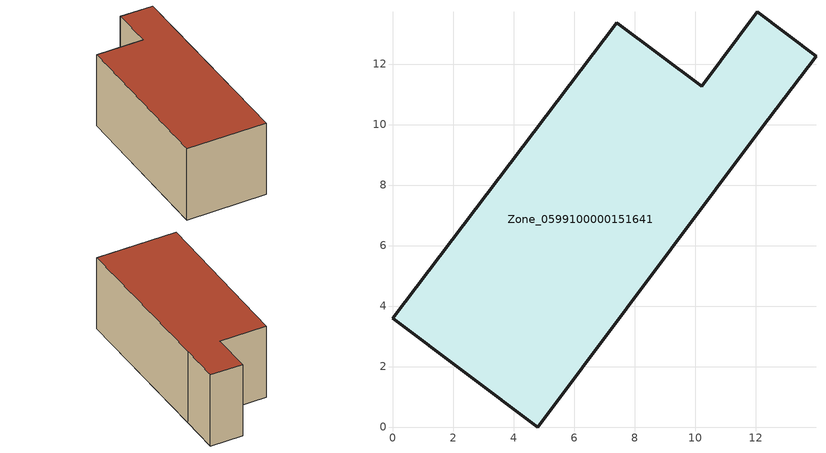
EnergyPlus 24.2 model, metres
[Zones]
Zone_0599100000151641
 floor ground (C_G): 0,3.59 7.42,13.37 10.22,11.26 12.05,13.72 14,12.26 12.15,9.83 4.8,0 z1.17
 wall outside (C_F): 7.42,13.37 0,3.59 4.8,0 12.15,9.83 14,12.26 12.05,13.72 10.22,11.26 7.42,13.37 z1.17:6.89
 roof outside (C_R): 12.05,13.72 10.22,11.26 7.42,13.37 0,3.59 4.8,0 12.15,9.83 14,12.26 z6.89
[BUILDING]
Pand.0599100000151641: North Axis=0; Terrain=City; Loads Convergence Tolerance Value=0.04; Temperature Convergence Tolerance Value=0.4; Solar Distribution=FullExterior; Maximum Number of Warmup Days=25; Minimum Number of Warmup Days=1
[Site:Location]
Rotterdam.The.Hague.AP_ZH_NLD Design_Conditions: Latitude=51.96; Longitude=4.45; Time Zone=1; Elevation=-4.5
[SITE:GROUNDTEMPERATURE:BUILDINGSURFACE]
18, 18, 18, 18, 18, 18, 18, 18, 18, 18, 18, 18
[MATERIAL] Thermal Absorptance=0.9; Solar Absorptance=0.7; Visible Absorptance=0.7
Name | Roughness | Thickness | Conductivity | Density | Specific Heat
G.TI.1965-1974 | MediumSmooth | 0.15 | 0.882353 | 540 | 1210
F.TI.1965-1974 | Rough | 0.3 | 0.697674 | 1920 | 840
R.TI.1965-1974 | MediumRough | 0.2 | 0.232558 | 1500 | 1000
[CONSTRUCTION]
C_G: G.TI.1965-1974
C_F: F.TI.1965-1974
C_R: R.TI.1965-1974
[ZONE]
Zone_0599100000151641: Type=1; Multiplier=1; Ceiling Height=Autocalculate; Volume=Autocalculate; Floor Area=autocalculate; Part of Total Floor Area=Yes
[ZONEINFILTRATION:DESIGNFLOWRATE]
Infil_Zone_0599100000151641: Zone or ZoneList or Space or SpaceList=Zone_0599100000151641; Schedule=AlwaysOn; Design Flow Rate Calculation Method=Flow/Area; Flow Rate per Floor Area=0.003; Constant Term Coefficient=1; Temperature Term Coefficient=0; Velocity Term Coefficient=0; Velocity Squared Term Coefficient=0
[HVACTEMPLATE:ZONE:IDEALLOADSAIRSYSTEM]
Zone_0599100000151641: Maximum Heating Supply Air Temperature=50; Minimum Cooling Supply Air Temperature=13; Maximum Heating Supply Air Humidity Ratio=0.0156; Minimum Cooling Supply Air Humidity Ratio=0.0077; Heating Limit=NoLimit; Cooling Limit=NoLimit; Dehumidification Control Type=ConstantSensibleHeatRatio; Cooling Sensible Heat Ratio=0.7; Dehumidification Setpoint=60; Humidification Control Type=None; Humidification Setpoint=30; Outdoor Air Method=None; Outdoor Air Flow Rate per Person=0.00944; Outdoor Air Flow Rate per Zone Floor Area=0; Outdoor Air Flow Rate per Zone=0; Demand Controlled Ventilation Type=None; Outdoor Air Economizer Type=NoEconomizer; Heat Recovery Type=None; Sensible Heat Recovery Effectiveness=0.7; Latent Heat Recovery Effectiveness=0.65
[ZONECONTROL:THERMOSTAT]
ThermostatControl_Zone_0599100000151641: Zone or ZoneList=Zone_0599100000151641; Control Type Schedule=DualSetpointControlType; Control 1=Thermostat_Zone_0599100000151641; Temperature Difference Between Cutout And Setpoint=0
[THERMOSTATSETPOINT:DUALSETPOINT]
Thermostat_Zone_0599100000151641: Heating Setpoint Temperature Schedule=HeatingSetpoint_Zone_0599100000151641; Cooling Setpoint Temperature Schedule=CoolingSetpoint_Zone_0599100000151641
[SCHEDULE:COMPACT]
HeatingSetpoint_Zone_0599100000151641: Through: 12/31, For: AllDays, Until: 24:00, 21
CoolingSetpoint_Zone_0599100000151641: Through: 12/31, For: AllDays, Until: 24:00, 24
DualSetpointControlType: Through: 12/31, For: AllDays, Until: 24:00, 4
AlwaysOn: Through: 12/31, For: AllDays, Until: 24:00, 1
